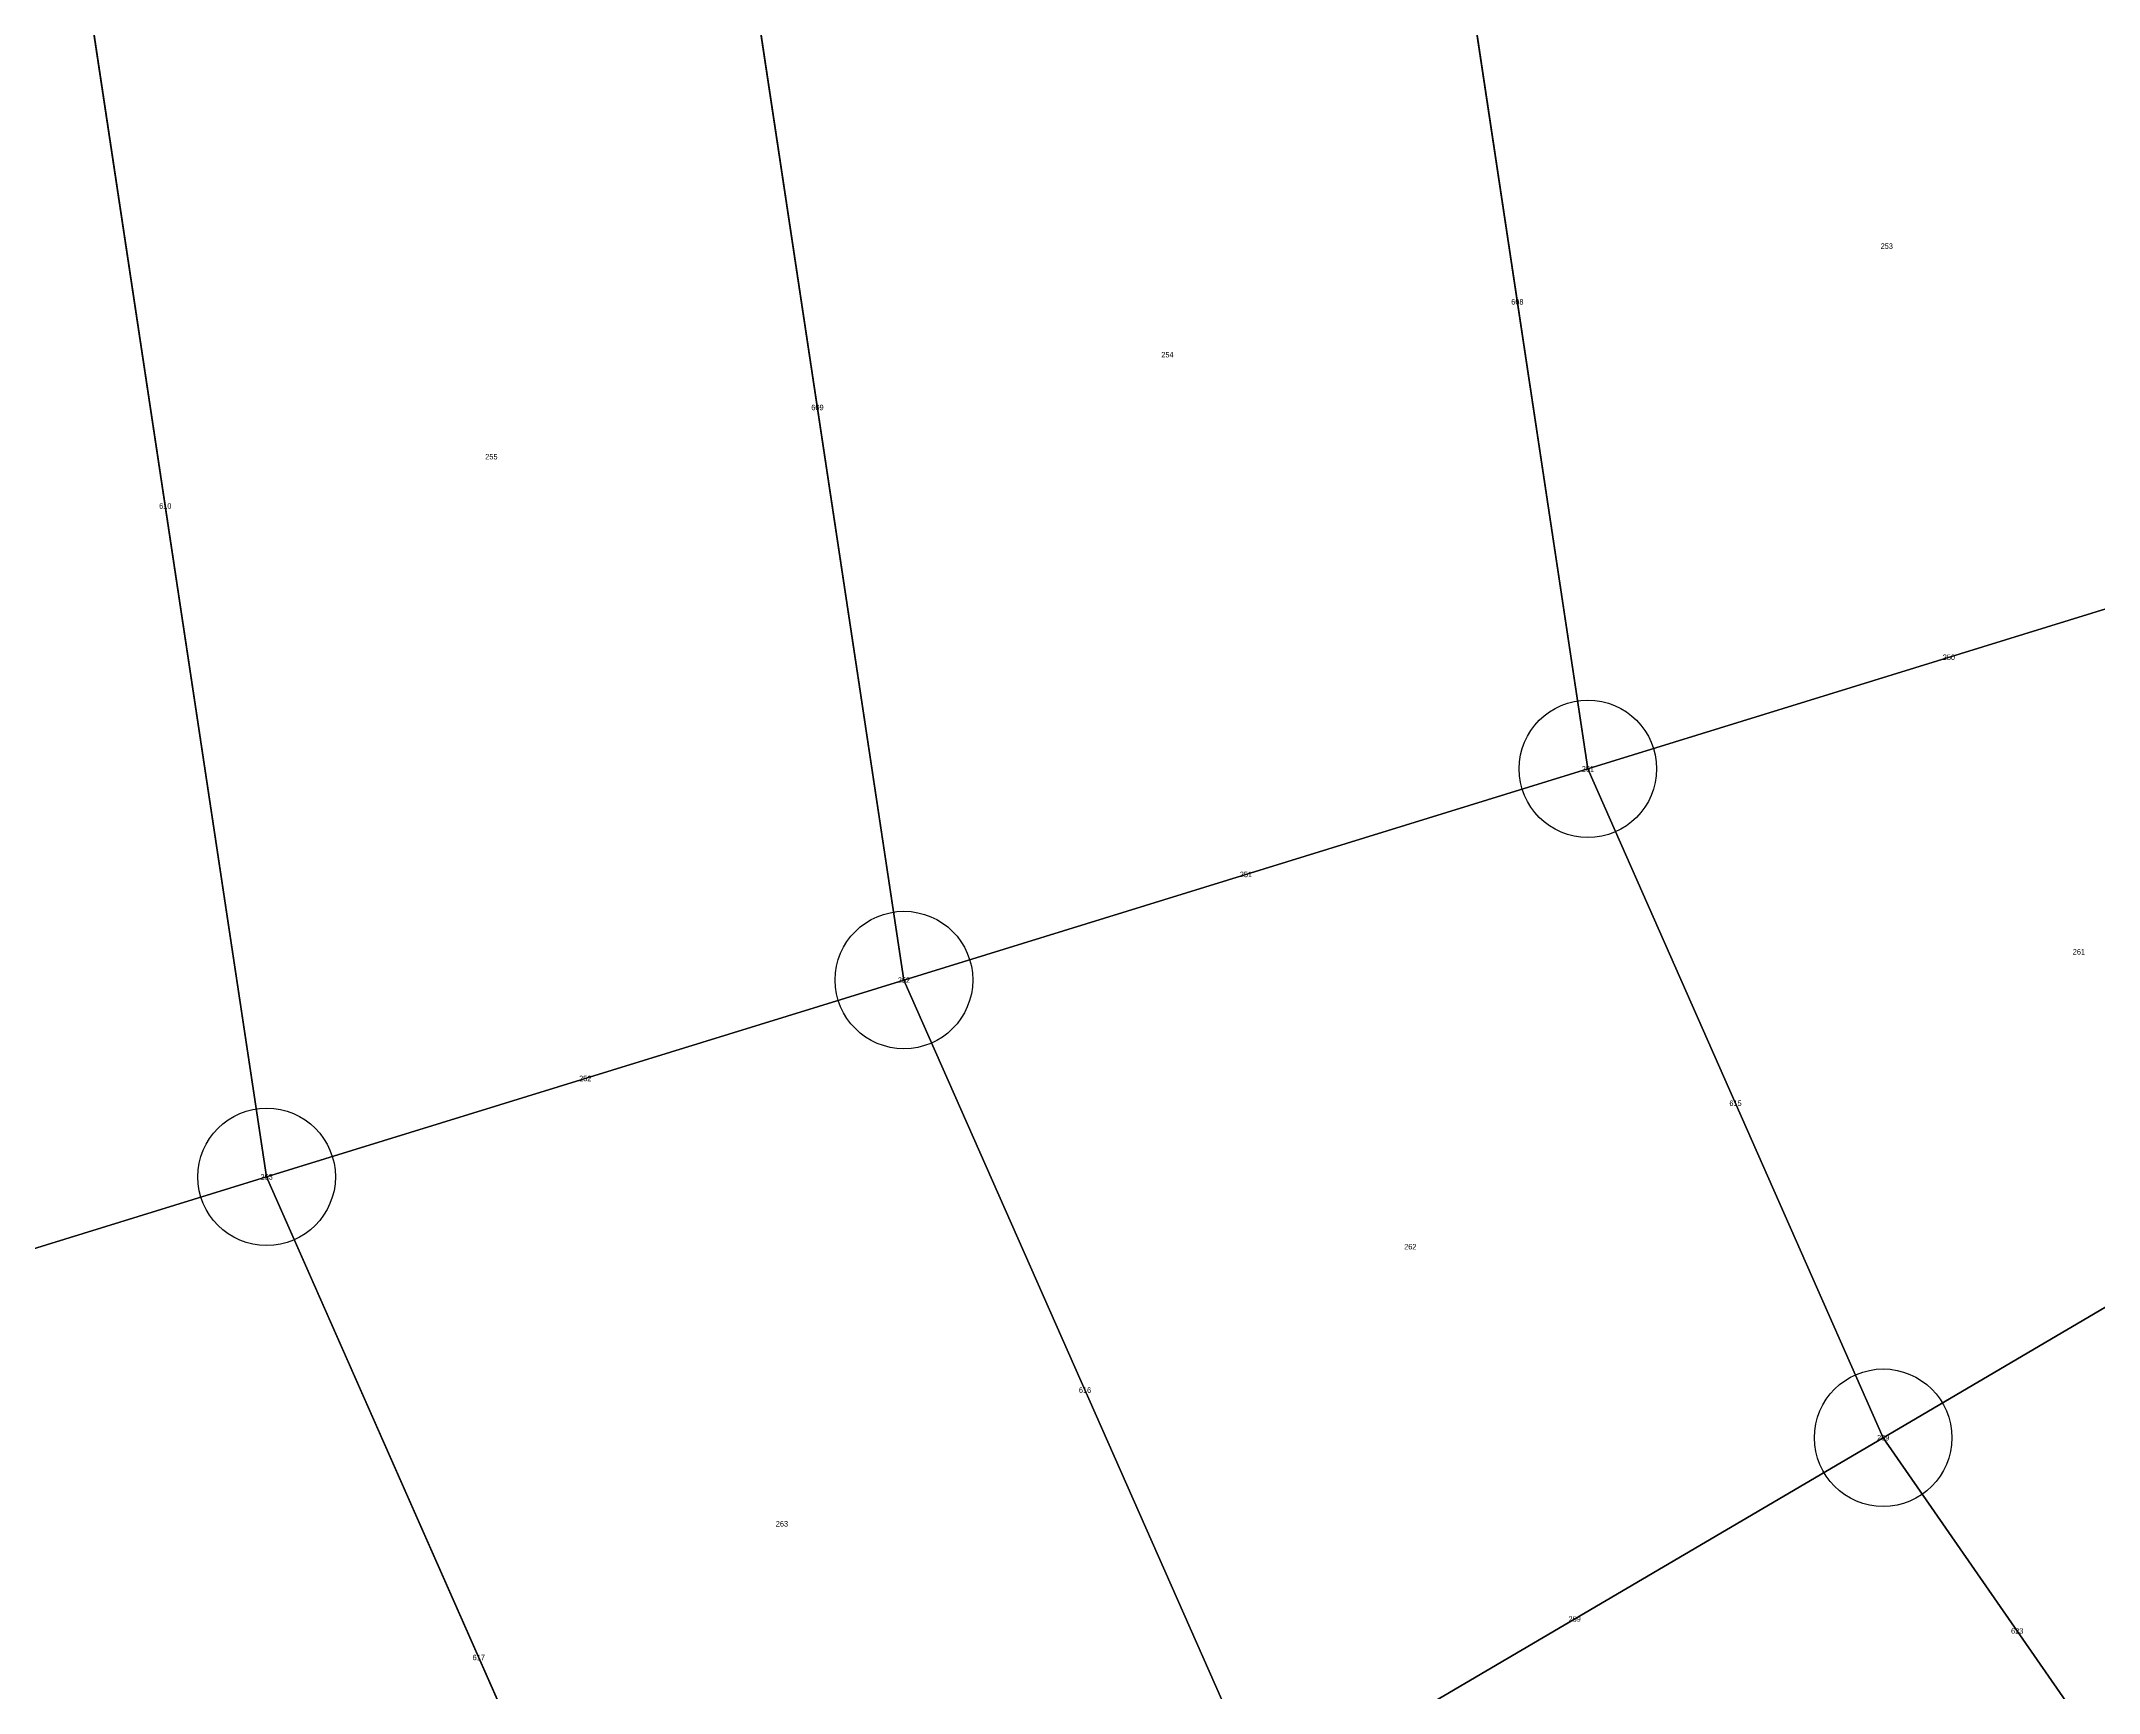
# Model space of a CAD drawing. Extents: x -2.75 to 2.75, y -2.5 to 2.5.
# Drawn here: x -1.662 to -0.913, y -0.676 to -0.075 of the extents above; entities that cross this region are included whole.
import ezdxf
from ezdxf.enums import TextEntityAlignment as Align

# ---------------------------------------------------------------- set-up
doc = ezdxf.new("R2010")
doc.units = 0
doc.header["$MEASUREMENT"] = 0
doc.header["$PDMODE"] = 33
doc.header["$PDSIZE"] = 0.05
for name, color, linetype in [('BRANCHE INTERNO', 7, 'Continuous'), ('BRANCHES-Index', 7, 'Continuous'), ('Faces', 7, 'Continuous'), ('Faces-Index', 7, 'Continuous'), ('NODI-Index', 7, 'Continuous'), ('NODO INTRADOSSO INTERNO', 7, 'Continuous')]:
    doc.layers.add(name, color=color, linetype=linetype)

msp = doc.modelspace()

# ---------------------------------------------------------------- linework, layer by layer
at = {"layer": 'BRANCHE INTERNO'}
for p, q in [((-1.65328, 0, 2.07314), (-1.57958, -0.48812, 2.07314)), ((-1.41076, 0, 2.24522), (-1.34787, -0.41652, 2.24522)), ((-1.15051, 0, 2.38905), (-1.09922, -0.33968, 2.38905)), ((-0.83674, -0.25857, 2.50285), (-1.09922, -0.33968, 2.38905)), ((-1.09922, -0.33968, 2.38905), (-1.34787, -0.41652, 2.24522)), ((-1.09922, -0.33968, 2.38905), (-0.99186, -0.583, 2.38905)), ((-1.34787, -0.41652, 2.24522), (-1.57958, -0.48812, 2.07314)), ((-1.34787, -0.41652, 2.24522), (-1.21622, -0.71488, 2.24522)), ((-0.75502, -0.44379, 2.50285), (-0.99186, -0.583, 2.38905)), ((-1.57958, -0.48812, 2.07314), (-1.79142, -0.55358, 1.875)), ((-1.57958, -0.48812, 2.07314), (-1.4253, -0.83777, 2.07314)), ((-0.99186, -0.583, 2.38905), (-1.21622, -0.71488, 2.24522)), ((-0.99186, -0.583, 2.38905), (-0.89445, -0.72362, 2.38905))]:
    msp.add_line(p, q, dxfattribs=at)
at = {"layer": 'Faces'}
for points in [[(-1.65328, 0, 2.07314), (-1.57958, -0.48812, 2.07314), (-1.79142, -0.55358, 1.875), (-1.875, 0, 1.875)], [(-1.41076, 0, 2.24522), (-1.34787, -0.41652, 2.24522), (-1.57958, -0.48812, 2.07314), (-1.65328, 0, 2.07314)], [(-1.15051, 0, 2.38905), (-1.09922, -0.33968, 2.38905), (-1.34787, -0.41652, 2.24522), (-1.41076, 0, 2.24522)], [(-0.87578, 0, 2.50285), (-0.83674, -0.25857, 2.50285), (-1.09922, -0.33968, 2.38905), (-1.15051, 0, 2.38905)], [(-0.83674, -0.25857, 2.50285), (-0.75502, -0.44379, 2.50285), (-0.99186, -0.583, 2.38905), (-1.09922, -0.33968, 2.38905)], [(-1.09922, -0.33968, 2.38905), (-0.99186, -0.583, 2.38905), (-1.21622, -0.71488, 2.24522), (-1.34787, -0.41652, 2.24522)], [(-1.34787, -0.41652, 2.24522), (-1.21622, -0.71488, 2.24522), (-1.4253, -0.83777, 2.07314), (-1.57958, -0.48812, 2.07314)], [(-0.75502, -0.44379, 2.50285), (-0.68087, -0.55083, 2.50285), (-0.89445, -0.72362, 2.38905), (-0.99186, -0.583, 2.38905)], [(-1.57958, -0.48812, 2.07314), (-1.4253, -0.83777, 2.07314), (-1.61644, -0.95012, 1.875), (-1.79142, -0.55358, 1.875)], [(-1.79142, -0.55358, 1.875), (-1.61644, -0.95012, 1.875), (-1.69186, -0.99445, 1.78323), (-1.875, -0.57941, 1.78323)], [(-0.99186, -0.583, 2.38905), (-0.89445, -0.72362, 2.38905), (-1.09678, -0.88731, 2.24522), (-1.21622, -0.71488, 2.24522)]]:
    msp.add_3dface(points, dxfattribs=at)
at = {"layer": 'NODO INTRADOSSO INTERNO'}
for p in [(-1.09922, -0.33968, 2.38905), (-1.34787, -0.41652, 2.24522), (-1.57958, -0.48812, 2.07314), (-0.99186, -0.583, 2.38905)]:
    msp.add_point(p, dxfattribs=at)

# ---------------------------------------------------------------- texts
at = {"layer": 'BRANCHES-Index'}
for s, p in [('608', (-1.12486, -0.16984, 2.38905)), ('609', (-1.37932, -0.20826, 2.24522)), ('610', (-1.61643, -0.24406, 2.07314)), ('250', (-0.96798, -0.29912, 2.44595)), ('251', (-1.22355, -0.3781, 2.31714)), ('252', (-1.46373, -0.45232, 2.15918)), ('615', (-1.04554, -0.46134, 2.38905)), ('616', (-1.28205, -0.5657, 2.24522)), ('259', (-1.10404, -0.64894, 2.31714)), ('623', (-0.94315, -0.65331, 2.38905)), ('617', (-1.50244, -0.66294, 2.07314))]:
    msp.add_text(s, height=0.002, dxfattribs=at).set_placement(p, align=Align.MIDDLE_CENTER)
at = {"layer": 'Faces-Index'}
for s, p in [('253', (-0.99056, -0.14956, 2.44595)), ('254', (-1.25209, -0.18905, 2.31714)), ('255', (-1.49787, -0.22616, 2.15918)), ('261', (-0.92071, -0.40626, 2.44595)), ('262', (-1.16379, -0.51352, 2.31714)), ('263', (-1.39224, -0.61432, 2.15918))]:
    msp.add_text(s, height=0.002, dxfattribs=at).set_placement(p, align=Align.MIDDLE_CENTER)
at = {"layer": 'NODI-Index'}
for s, p in [('251', (-1.09922, -0.33968, 2.38905)), ('252', (-1.34787, -0.41652, 2.24522)), ('253', (-1.57958, -0.48812, 2.07314)), ('259', (-0.99186, -0.583, 2.38905))]:
    msp.add_text(s, height=0.002, dxfattribs=at).set_placement(p, align=Align.MIDDLE_CENTER)

doc.saveas('drawing.dxf')
